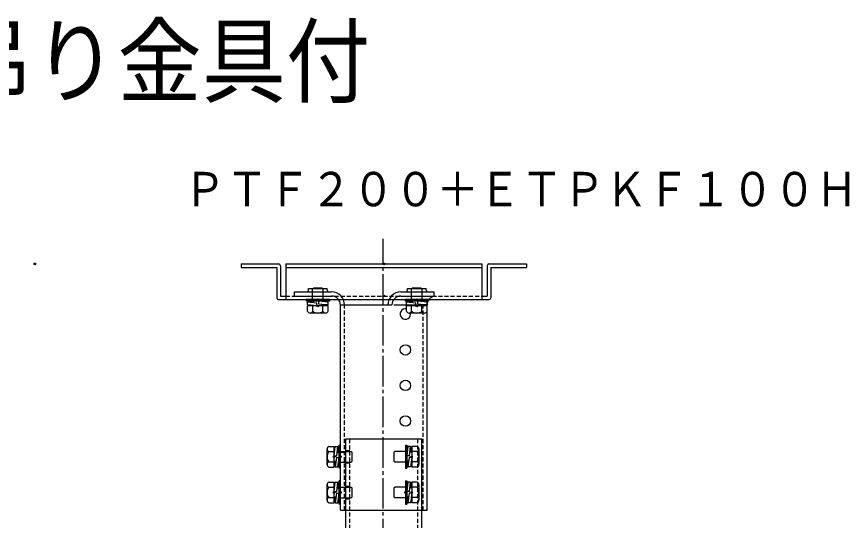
# Model space of a CAD drawing. Units: millimetres, scale not verified. Extents: x -63 to 63, y -57 to 57.
# Drawn here: x 15.53 to 62.23, y 29.12 to 57.33 of the extents above; entities that cross this region are included whole.
import ezdxf
from ezdxf.enums import TextEntityAlignment as Align

# ---------------------------------------------------------------- set-up
doc = ezdxf.new("R2010")
doc.units = ezdxf.units.MM
doc.header["$LTSCALE"] = 0.190236
doc.header["$PDMODE"] = 32
doc.header["$PDSIZE"] = 0.0951
doc.linetypes.add('CHAIN2', pattern=[12, 9, -1, 1, -1])
doc.linetypes.add('DASHED1', pattern=[1.8, 1.2, -0.6])
for name, color, linetype in [('0-0_MOJI1', 2, 'Continuous'), ('0-1_GAIKEI', 1, 'Continuous'), ('0-3_TOUROKU', 3, 'Continuous'), ('0-4_DEFPOINTS', 7, 'Continuous')]:
    doc.layers.add(name, color=color, linetype=linetype)
doc.styles.add('ＭＳ ゴシック', font='')
doc.styles.get('ＭＳ ゴシック').set_extended_font_data('MS Gothic')

msp = doc.modelspace()

# ---------------------------------------------------------------- linework, layer by layer
at = {"layer": '0-1_GAIKEI', "color": 7, "linetype": 'CHAIN2'}
msp.add_line((36.0808, 13.7902), (36.0808, 44.8909), dxfattribs=at)
at = {"layer": '0-1_GAIKEI', "color": 7}
for p, q in [((28.1225, 43.4784), (28.1225, 43.2784)), ((28.1225, 43.4784), (30.2225, 43.4784)), ((30.6225, 43.4784), (41.6225, 43.4784)), ((30.6225, 43.4784), (30.6225, 41.4784)), ((41.6225, 43.4784), (41.6225, 41.4784)), ((42.0225, 43.4784), (44.1225, 43.4784)), ((44.1225, 43.4784), (44.1225, 43.2784)), ((28.1225, 43.2784), (30.1225, 43.2784)), ((30.1225, 43.2784), (30.1225, 41.5784)), ((30.3225, 43.3784), (30.3225, 41.6784)), ((30.6225, 43.2784), (41.6225, 43.2784)), ((41.9225, 43.3784), (41.9225, 41.6784)), ((42.1225, 43.2784), (44.1225, 43.2784)), ((42.1225, 43.2784), (42.1225, 41.5784)), ((30.3225, 41.6784), (30.6225, 41.6784)), ((41.6225, 41.6784), (41.9225, 41.6784)), ((30.2225, 41.4784), (42.0225, 41.4784))]:
    msp.add_line(p, q, dxfattribs=at)
at = {"layer": '0-1_GAIKEI'}
for p, q in [((32.1225, 42.0784), (32.1725, 42.1284)), ((32.1225, 41.4784), (32.1225, 42.0784)), ((32.6725, 42.1284), (32.1725, 42.1284)), ((32.6725, 42.1284), (32.7225, 42.0784)), ((32.7225, 41.4784), (32.7225, 42.0784)), ((32.9525, 42.0084), (32.9525, 42.1084)), ((37.4425, 42.1084), (38.5025, 42.1084)), ((37.4425, 42.0084), (37.4425, 42.1084)), ((37.6725, 42.0784), (37.7225, 42.1284)), ((37.6725, 41.4784), (37.6725, 42.0784)), ((38.2225, 42.1284), (37.7225, 42.1284)), ((38.2225, 42.1284), (38.2725, 42.0784)), ((38.2725, 41.4784), (38.2725, 42.0784)), ((38.5025, 42.0084), (38.5025, 42.1084)), ((31.1225, 41.9084), (33.1925, 41.9084)), ((31.1225, 41.6784), (31.1225, 41.9084)), ((31.1225, 41.6784), (33.1925, 41.6784)), ((37.077, 41.9084), (38.9555, 41.9084)), ((37.077, 41.6784), (38.9555, 41.6784)), ((38.9555, 41.6784), (38.9555, 41.9084)), ((31.7725, 41.4784), (31.7725, 41.3984)), ((33.0725, 41.4784), (31.7725, 41.4784)), ((33.0725, 41.3984), (31.7725, 41.3984)), ((32.9998, 41.1284), (31.8451, 41.1284)), ((31.8451, 40.8284), (31.8451, 41.1284)), ((32.1725, 41.3384), (31.8475, 41.3384)), ((32.3725, 41.2784), (31.8475, 41.3384)), ((31.8475, 41.1884), (31.8475, 41.3384)), ((32.3725, 41.1284), (31.8475, 41.1884)), ((32.1338, 40.8284), (32.1338, 41.1284)), ((32.1725, 41.3012), (32.1725, 41.3984)), ((32.3725, 41.1284), (32.3725, 41.2784)), ((32.9975, 41.3384), (32.4725, 41.3984)), ((32.4725, 41.2484), (32.4725, 41.3984)), ((32.4725, 41.2484), (32.9975, 41.1884)), ((32.6725, 41.1284), (32.6725, 41.2255)), ((32.9975, 41.1884), (32.6725, 41.1884)), ((32.7112, 40.8284), (32.7112, 41.1284)), ((32.9975, 41.1884), (32.9975, 41.3384)), ((32.9998, 40.8284), (32.9998, 41.1284)), ((33.0725, 41.4784), (33.0725, 41.3984)), ((33.6925, 29.6783), (33.6925, 41.1784)), ((33.6925, 41.1784), (36.577, 41.1784)), ((36.6801, 41.1784), (38.4421, 41.1784)), ((37.3225, 41.4784), (37.3225, 41.3984)), ((38.6225, 41.4784), (37.3225, 41.4784)), ((38.6225, 41.3984), (37.3225, 41.3984)), ((38.5499, 41.1284), (37.3952, 41.1284)), ((37.3952, 40.8284), (37.3952, 41.1284)), ((37.7225, 41.3384), (37.3975, 41.3384)), ((37.9225, 41.2784), (37.3975, 41.3384)), ((37.3975, 41.1884), (37.3975, 41.3384)), ((37.9225, 41.1284), (37.3975, 41.1884)), ((37.6838, 40.8284), (37.6838, 41.1284)), ((37.7225, 41.3012), (37.7225, 41.3984)), ((37.9225, 41.1284), (37.9225, 41.2784)), ((38.5475, 41.3384), (38.0225, 41.3984)), ((38.0225, 41.2484), (38.0225, 41.3984)), ((38.0225, 41.2484), (38.5475, 41.1884)), ((38.2225, 41.1284), (38.2225, 41.2255)), ((38.5475, 41.1884), (38.2225, 41.1884)), ((38.2612, 40.8284), (38.2612, 41.1284)), ((38.5475, 41.1884), (38.5475, 41.3384)), ((38.5499, 40.8284), (38.5499, 41.1284)), ((38.5525, 29.6783), (38.5525, 41.1784)), ((38.6225, 41.4784), (38.6225, 41.3984)), ((32.8555, 40.7284), (31.9895, 40.7284)), ((38.4055, 40.7284), (37.5395, 40.7284)), ((33.9875, 33.6783), (38.2575, 33.6783)), ((33.9875, 17.4783), (33.9875, 33.6783)), ((38.2575, 17.6783), (38.2575, 33.6783)), ((33.0425, 33.2557), (33.3425, 33.2557)), ((33.3425, 32.101), (33.3425, 33.2557)), ((33.3425, 32.7283), (33.4025, 33.2533)), ((33.4025, 33.2533), (33.5525, 33.2533)), ((33.4925, 32.7283), (33.5525, 33.2533)), ((33.5525, 32.9283), (33.5525, 33.2533)), ((33.6925, 33.3283), (33.6125, 33.3283)), ((33.6125, 32.0283), (33.6125, 33.3283)), ((33.6925, 32.0283), (33.6925, 33.3283)), ((37.3375, 33.3283), (37.4175, 33.3283)), ((37.3375, 33.3283), (37.3375, 32.0283)), ((37.4175, 33.3283), (37.4175, 32.0283)), ((37.4775, 33.2533), (37.4175, 32.7283)), ((37.6275, 33.2533), (37.4775, 33.2533)), ((37.5675, 32.7283), (37.6275, 33.2533)), ((37.6275, 33.2533), (37.6275, 32.9283)), ((37.6875, 33.2557), (37.6875, 32.101)), ((37.9875, 33.2557), (37.6875, 33.2557)), ((32.9425, 32.2453), (32.9425, 33.1114)), ((33.0425, 32.967), (33.3425, 32.967)), ((33.3425, 32.7283), (33.4925, 32.7283)), ((33.5154, 32.9283), (33.6125, 32.9283)), ((33.6925, 32.9783), (34.2925, 32.9783)), ((34.2925, 32.9783), (34.3425, 32.9283)), ((34.3425, 32.4283), (34.3425, 32.9283)), ((36.6875, 32.9283), (36.7375, 32.9783)), ((36.6875, 32.9283), (36.6875, 32.4283)), ((37.3375, 32.9783), (36.7375, 32.9783)), ((37.5675, 32.7283), (37.4175, 32.7283)), ((37.6875, 32.9283), (37.5904, 32.9283)), ((37.9875, 32.967), (37.6875, 32.967)), ((38.0875, 33.1114), (38.0875, 32.2453)), ((33.0425, 32.3897), (33.3425, 32.3897)), ((33.3425, 32.4283), (33.4396, 32.4283)), ((33.4625, 32.6283), (33.4025, 32.1033)), ((33.4025, 32.1033), (33.4025, 32.4283)), ((33.4625, 32.6283), (33.6125, 32.6283)), ((33.5525, 32.1033), (33.6125, 32.6283)), ((33.6925, 32.3783), (34.2925, 32.3783)), ((34.3425, 32.4283), (34.2925, 32.3783)), ((36.7375, 32.3783), (36.6875, 32.4283)), ((37.3375, 32.3783), (36.7375, 32.3783)), ((37.5146, 32.4283), (37.4175, 32.4283)), ((37.5375, 32.6283), (37.4775, 32.1033)), ((37.4775, 32.4283), (37.4775, 32.1033)), ((37.6875, 32.6283), (37.5375, 32.6283)), ((37.6875, 32.6283), (37.6275, 32.1033)), ((37.9875, 32.3897), (37.6875, 32.3897)), ((33.0425, 32.101), (33.3425, 32.101)), ((33.4025, 32.1033), (33.5525, 32.1033)), ((33.6925, 32.0283), (33.6125, 32.0283)), ((37.3375, 32.0283), (37.4175, 32.0283)), ((37.6275, 32.1033), (37.4775, 32.1033)), ((37.9875, 32.101), (37.6875, 32.101)), ((33.6925, 31.3283), (33.6125, 31.3283)), ((33.6125, 30.0283), (33.6125, 31.3283)), ((33.6925, 30.0283), (33.6925, 31.3283)), ((37.3375, 31.3283), (37.4175, 31.3283)), ((37.3375, 31.3283), (37.3375, 30.0283)), ((37.4175, 31.3283), (37.4175, 30.0283)), ((32.9425, 30.2453), (32.9425, 31.1114)), ((33.0425, 31.2557), (33.3425, 31.2557)), ((33.0425, 30.967), (33.3425, 30.967)), ((33.3425, 30.101), (33.3425, 31.2557)), ((33.3425, 30.7283), (33.4025, 31.2533)), ((33.4025, 31.2533), (33.5525, 31.2533)), ((33.4925, 30.7283), (33.5525, 31.2533)), ((33.5154, 30.9283), (33.6125, 30.9283)), ((33.5525, 30.9283), (33.5525, 31.2533)), ((33.6925, 30.9783), (34.2925, 30.9783)), ((34.2925, 30.9783), (34.3425, 30.9283)), ((34.3425, 30.4283), (34.3425, 30.9283)), ((36.6875, 30.9283), (36.7375, 30.9783)), ((36.6875, 30.9283), (36.6875, 30.4283)), ((37.3375, 30.9783), (36.7375, 30.9783)), ((37.4775, 31.2533), (37.4175, 30.7283)), ((37.6275, 31.2533), (37.4775, 31.2533)), ((37.5675, 30.7283), (37.6275, 31.2533)), ((37.6875, 30.9283), (37.5904, 30.9283)), ((37.6275, 31.2533), (37.6275, 30.9283)), ((37.6875, 31.2557), (37.6875, 30.101)), ((37.9875, 31.2557), (37.6875, 31.2557)), ((37.9875, 30.967), (37.6875, 30.967)), ((38.0875, 31.1114), (38.0875, 30.2453)), ((33.0425, 30.3897), (33.3425, 30.3897)), ((33.3425, 30.7283), (33.4925, 30.7283)), ((33.3425, 30.4283), (33.4396, 30.4283)), ((33.4625, 30.6283), (33.4025, 30.1033)), ((33.4025, 30.1033), (33.4025, 30.4283)), ((33.4625, 30.6283), (33.6125, 30.6283)), ((33.5525, 30.1033), (33.6125, 30.6283)), ((33.6925, 30.3783), (34.2925, 30.3783)), ((34.3425, 30.4283), (34.2925, 30.3783)), ((36.7375, 30.3783), (36.6875, 30.4283)), ((37.3375, 30.3783), (36.7375, 30.3783)), ((37.5675, 30.7283), (37.4175, 30.7283)), ((37.5146, 30.4283), (37.4175, 30.4283)), ((37.5375, 30.6283), (37.4775, 30.1033)), ((37.4775, 30.4283), (37.4775, 30.1033)), ((37.6875, 30.6283), (37.5375, 30.6283)), ((37.6875, 30.6283), (37.6275, 30.1033)), ((37.9875, 30.3897), (37.6875, 30.3897)), ((33.0425, 30.101), (33.3425, 30.101)), ((33.4025, 30.1033), (33.5525, 30.1033)), ((33.6925, 30.0283), (33.6125, 30.0283)), ((37.3375, 30.0283), (37.4175, 30.0283)), ((37.6275, 30.1033), (37.4775, 30.1033)), ((37.9875, 30.101), (37.6875, 30.101)), ((33.6925, 29.6783), (38.5525, 29.6783))]:
    msp.add_line(p, q, dxfattribs=at)
at = {"layer": '0-1_GAIKEI', "linetype": 'DASHED1'}
for p, q in [((30.6225, 41.6784), (41.6225, 41.6784)), ((33.9225, 29.6783), (33.9225, 41.1784)), ((38.3225, 29.6783), (38.3225, 41.1784)), ((34.2175, 17.6783), (34.2175, 33.6783)), ((38.0275, 17.6783), (38.0275, 33.6783)), ((33.6925, 32.9783), (33.9225, 32.9783)), ((33.6925, 32.9283), (33.9225, 32.9283)), ((33.9875, 33.0283), (34.2175, 33.0283)), ((33.6925, 32.3783), (33.9225, 32.3783)), ((33.9875, 32.3283), (34.2175, 32.3283)), ((33.6925, 30.9783), (33.9225, 30.9783)), ((33.9875, 31.0283), (34.2175, 31.0283)), ((33.6925, 30.3783), (33.9225, 30.3783)), ((33.9875, 30.3283), (34.2175, 30.3283))]:
    msp.add_line(p, q, dxfattribs=at)
at = {"layer": '0-1_GAIKEI'}
msp.add_lwpolyline([(31.8925, 42.0084), (31.8925, 42.1084), (32.9525, 42.1084)], dxfattribs=at)
for centre in [(37.3341, 38.6624), (37.3341, 36.6751), (37.3341, 34.6783)]:
    msp.add_circle(centre, 0.2925, dxfattribs=at)
at = {"layer": '0-1_GAIKEI', "color": 7}
for centre, start, end in [((30.2225, 43.3784), 0, 90), ((42.0225, 43.3784), 90, 180), ((30.2225, 41.5784), 180, 270), ((42.0225, 41.5784), 270, 0)]:
    msp.add_arc(centre, 0.1, start, end, dxfattribs=at)
at = {"layer": '0-1_GAIKEI'}
for centre, radius, start, end in [((31.7925, 42.0084), 0.1, 270, 0), ((33.0525, 42.0084), 0.1, 180, 270), ((33.1925, 41.1784), 0.73, 0, 90), ((33.1925, 41.1784), 0.5, 0, 90), ((37.077, 41.1784), 0.73, 90, 180), ((37.077, 41.1784), 0.5, 90, 180), ((37.3425, 42.0084), 0.1, 270, 0), ((38.6025, 42.0084), 0.1, 180, 270), ((39.0525, 41.1784), 0.5, 101.18483, 180), ((31.9895, 40.8825), 0.1542, 200.57, 339.42988), ((32.4225, 41.195), 0.4667, 231.7868, 308.21312), ((32.8555, 40.8825), 0.1542, 200.57, 339.42988), ((37.3341, 40.6768), 0.2925, 77.94566, 14.39593), ((37.5395, 40.8825), 0.1542, 200.57, 339.42988), ((37.9725, 41.195), 0.4667, 231.7868, 308.21312), ((38.4055, 40.8825), 0.1542, 200.57, 339.42988), ((33.0967, 33.1114), 0.1542, 110.57, 249.42987), ((37.9333, 33.1114), 0.1542, 290.57, 69.42987), ((33.4092, 32.6783), 0.4667, 141.7868, 218.21312), ((37.6208, 32.6783), 0.4667, 321.7868, 38.21312), ((33.0967, 32.2453), 0.1542, 110.57, 249.42987), ((37.9333, 32.2453), 0.1542, 290.57, 69.42987), ((33.0967, 31.1114), 0.1542, 110.57, 249.42987), ((33.4092, 30.6783), 0.4667, 141.7868, 218.21312), ((37.9333, 31.1114), 0.1542, 290.57, 69.42987), ((37.6208, 30.6783), 0.4667, 321.7868, 38.21312), ((33.0967, 30.2453), 0.1542, 110.57, 249.42987), ((37.9333, 30.2453), 0.1542, 290.57, 69.42987)]:
    msp.add_arc(centre, radius, start, end, dxfattribs=at)
at = {"layer": '0-1_GAIKEI', "color": 7}
msp.add_point((36.1225, 43.4784), dxfattribs=at)
at = {"layer": '0-1_GAIKEI'}
for p in [(36.1225, 41.6784), (36.1225, 41.6784), (32.4225, 41.4784), (32.4225, 41.4784), (32.4225, 41.1284), (37.9725, 41.4784), (37.9725, 41.4784), (37.9725, 41.1284), (33.3425, 32.6783), (33.6925, 32.6783), (37.6875, 32.6783), (33.3425, 30.6783), (33.6925, 30.6783), (33.6925, 30.6783), (37.3375, 30.6783), (37.3375, 30.6783), (37.6875, 30.6783)]:
    msp.add_point(p, dxfattribs=at)
at = {"layer": '0-4_DEFPOINTS'}
msp.add_point((16.5547, 43.4784), dxfattribs=at)

# ---------------------------------------------------------------- texts
at = {"layer": '0-0_MOJI1', "style": 'ＭＳ ゴシック', "width": 0.9}
msp.add_text('液晶プロジェクター天吊り金具付', height=3.848, dxfattribs=at).set_placement((-35.5001, 51.7599), align=Align.BOTTOM_LEFT)
at = {"layer": '0-3_TOUROKU', "color": 1, "style": 'ＭＳ ゴシック', "width": 0.9}
msp.add_text('ＰＴＦ２００＋ＥＴＰＫＦ１００Ｈ', height=1.925, dxfattribs=at).set_placement((24.9, 46.13), align=Align.BOTTOM_LEFT)

doc.saveas('drawing.dxf')
